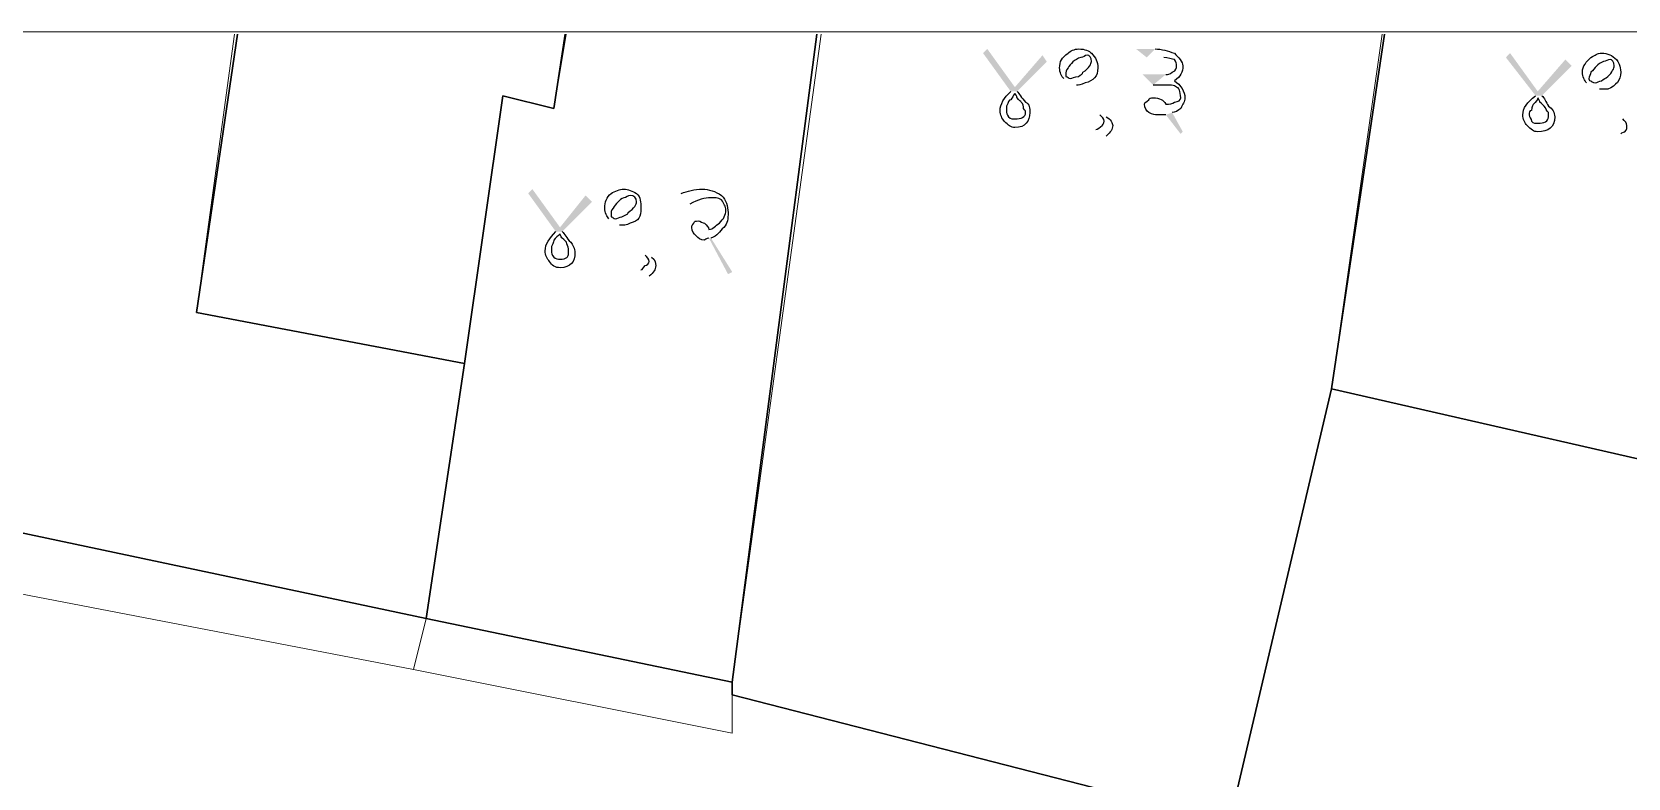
# Model space of a CAD drawing. Header units: inches. Extents: x 5 to 133, y 5 to 145.
# Drawn here: x 37.6 to 53.5, y 117.96 to 125.39 of the extents above; entities that cross this region are included whole.
import ezdxf

# ---------------------------------------------------------------- set-up
doc = ezdxf.new("R2010")
doc.units = ezdxf.units.IN
doc.header["$MEASUREMENT"] = 0
doc.layers.add('PDF_Geometry', color=7, linetype='Continuous')
doc.layers.add('PDF_Solid Fills', color=7, linetype='Continuous')

msp = doc.modelspace()

# ---------------------------------------------------------------- hatches: boundary and pattern name
at = {"layer": 'PDF_Solid Fills', "transparency": 33554559}
h = msp.add_hatch(color=256, dxfattribs=at)
h.paths.add_polyline_path([(47.35, 124.799), (47.075, 125.18), (47.117, 125.222), (47.392, 124.841), (47.667, 125.159), (47.71, 125.095), (47.413, 124.799)], flags=0)
h.paths.add_polyline_path([(48.006, 124.862), (48.302, 124.545)], flags=0)
h.paths.add_polyline_path([(48.302, 124.354), (48.197, 124.418)], flags=0)
h.paths.add_polyline_path([(48.239, 124.566), (47.879, 124.926)], flags=0)
h.paths.add_polyline_path([(48.705, 125.137), (48.599, 125.222), (48.789, 125.222)], flags=0)
h.paths.add_polyline_path([(48.959, 124.587), (49.064, 124.397), (49.043, 124.375), (48.895, 124.566)], flags=0)
h.paths.add_polyline_path([(48.768, 124.862), (48.662, 124.968), (48.895, 124.968)], flags=0)
h = msp.add_hatch(color=256, dxfattribs=at)
h.paths.add_polyline_path([(52.578, 124.756), (52.282, 125.137), (52.324, 125.18), (52.599, 124.799), (52.874, 125.116), (52.938, 125.053), (52.641, 124.756)], flags=0)
h.paths.add_polyline_path([(53.213, 124.82), (53.53, 124.502)], flags=0)
h.paths.add_polyline_path([(53.509, 124.312), (53.425, 124.375)], flags=0)
h.paths.add_polyline_path([(53.446, 124.524), (53.086, 124.883)], flags=0)
h.paths.add_polyline_path([(54.081, 124.756), (53.806, 125.137), (53.848, 125.18), (54.123, 124.799), (54.398, 125.116), (54.441, 125.053), (54.144, 124.756)], flags=0)
h = msp.add_hatch(color=256, dxfattribs=at)
h.paths.add_polyline_path([(42.82, 123.402), (42.545, 123.783), (42.587, 123.825), (42.862, 123.444), (43.116, 123.762), (43.18, 123.698), (42.884, 123.402)], flags=0)
h.paths.add_polyline_path([(43.455, 123.465), (43.773, 123.148)], flags=0)
h.paths.add_polyline_path([(43.751, 122.957), (43.667, 123.021)], flags=0)
h.paths.add_polyline_path([(43.709, 123.169), (43.349, 123.529)], flags=0)
h.paths.add_polyline_path([(44.154, 123.677), (44.069, 123.783)], flags=0)
h.paths.add_polyline_path([(44.365, 123.338), (44.577, 123), (44.535, 122.978), (44.344, 123.338)], flags=0)

# ---------------------------------------------------------------- linework, layer by layer
at = {"layer": 'PDF_Geometry', "lineweight": 13}
msp.add_lwpolyline([(5.059, 125.391), (99.991, 125.391), (99.991, 32.131), (5.059, 32.131)], close=True, dxfattribs=at)
at = {"layer": 'PDF_Geometry', "lineweight": 9}
for points in [[(34.798, 120.311), (41.402, 119.041), (41.529, 119.549), (41.91, 122.089), (39.243, 122.597), (39.621, 125.37), (39.243, 122.597), (41.91, 122.089), (42.291, 124.756), (42.799, 124.629), (42.922, 125.37), (42.799, 124.629), (42.291, 124.756), (41.91, 122.089), (41.529, 119.549), (41.402, 119.041), (44.577, 118.406), (44.577, 118.914), (44.577, 118.406), (41.402, 119.041), (34.798, 120.311)], [(26.416, 121.962), (29.591, 121.454), (31.877, 120.946), (34.798, 120.311), (41.402, 119.041), (44.577, 118.406), (44.577, 118.787), (49.53, 117.517), (53.848, 116.374)], [(26.416, 121.962), (29.591, 121.454), (31.877, 120.946), (34.798, 120.311), (41.402, 119.041), (44.577, 118.406), (44.577, 118.787), (49.53, 117.517), (53.848, 116.374)]]:
    msp.add_lwpolyline(points, dxfattribs=at)
at = {"layer": 'PDF_Geometry', "color": 21, "lineweight": 25, "true_color": 0xffafaf}
for points in [[(34.925, 120.946), (41.529, 119.549), (41.91, 122.089), (39.243, 122.597), (39.651, 125.37), (39.243, 122.597), (41.91, 122.089), (42.291, 124.756), (42.799, 124.629), (42.913, 125.37), (42.799, 124.629), (42.291, 124.756), (41.91, 122.089), (39.243, 122.597), (39.651, 125.37), (39.243, 122.597), (41.91, 122.089), (42.291, 124.756), (42.799, 124.629), (42.913, 125.37), (42.799, 124.629), (42.291, 124.756), (41.91, 122.089), (41.529, 119.549), (44.577, 118.914), (41.529, 119.549), (41.91, 122.089), (41.529, 119.549), (34.925, 120.946)], [(54.991, 120.819), (50.546, 121.835), (51.074, 125.37), (50.546, 121.835), (54.991, 120.819)]]:
    msp.add_lwpolyline(points, dxfattribs=at)
at = {"layer": 'PDF_Geometry', "color": 21, "lineweight": 13, "true_color": 0xffafaf}
for points in [[(34.925, 120.946), (41.529, 119.549), (44.577, 118.914), (45.419, 125.37), (44.577, 118.914), (44.577, 118.787), (49.53, 117.517), (50.546, 121.835), (51.074, 125.37), (50.546, 121.835), (54.991, 120.819), (50.546, 121.835), (51.074, 125.37), (50.546, 121.835), (49.53, 117.517), (44.577, 118.787), (44.577, 118.914), (45.419, 125.37), (44.577, 118.914), (44.577, 118.787), (49.53, 117.517), (50.546, 121.835), (49.53, 117.517), (44.577, 118.787), (44.577, 118.914), (41.529, 119.549), (41.91, 122.089), (42.291, 124.756), (42.799, 124.629), (42.913, 125.37), (42.799, 124.629), (42.291, 124.756), (41.91, 122.089), (39.243, 122.597), (39.651, 125.37), (39.243, 122.597), (41.91, 122.089), (39.243, 122.597), (39.651, 125.37), (39.243, 122.597), (39.651, 125.37), (39.243, 122.597), (41.91, 122.089), (39.243, 122.597), (41.91, 122.089), (41.529, 119.549), (34.925, 120.946)], [(39.243, 122.597), (39.651, 125.37)], [(39.651, 125.37), (39.243, 122.597)], [(42.799, 124.629), (42.913, 125.37)], [(42.913, 125.37), (42.799, 124.629)], [(42.799, 124.629), (42.913, 125.37)], [(42.913, 125.37), (42.799, 124.629)], [(45.419, 125.37), (44.577, 118.914)], [(44.577, 118.914), (45.419, 125.37)], [(50.546, 121.835), (51.074, 125.37)], [(51.074, 125.37), (50.546, 121.835)], [(50.546, 121.835), (51.074, 125.37)], [(51.074, 125.37), (50.546, 121.835)], [(41.91, 122.089), (42.291, 124.756)], [(42.291, 124.756), (41.91, 122.089)], [(41.91, 122.089), (42.291, 124.756)], [(42.291, 124.756), (41.91, 122.089)], [(42.291, 124.756), (42.799, 124.629)], [(42.799, 124.629), (42.291, 124.756)], [(42.291, 124.756), (42.799, 124.629)], [(42.799, 124.629), (42.291, 124.756)], [(39.243, 122.597), (41.91, 122.089)], [(41.91, 122.089), (39.243, 122.597)], [(41.91, 122.089), (41.529, 119.549)], [(41.529, 119.549), (41.91, 122.089)], [(41.91, 122.089), (41.529, 119.549)], [(41.529, 119.549), (41.91, 122.089)], [(54.991, 120.819), (50.546, 121.835)], [(54.991, 120.819), (50.546, 121.835)], [(34.925, 120.946), (41.529, 119.549), (34.925, 120.946)], [(44.577, 118.914), (41.529, 119.549)], [(44.577, 118.914), (41.529, 119.549)]]:
    msp.add_lwpolyline(points, dxfattribs=at)
at = {"layer": 'PDF_Geometry', "lineweight": 9}
for points in [[(41.529, 119.549), (41.402, 119.041), (41.529, 119.549), (41.91, 122.089), (42.291, 124.756), (42.799, 124.629), (42.922, 125.37), (42.799, 124.629), (42.291, 124.756), (41.91, 122.089), (39.243, 122.597), (39.621, 125.37), (39.243, 122.597), (41.91, 122.089)], [(45.463, 125.37), (44.577, 118.914), (45.463, 125.37), (44.577, 118.914), (44.577, 118.787), (44.577, 118.914)], [(44.577, 118.787), (49.53, 117.517), (50.546, 121.835), (51.051, 125.37), (50.546, 121.835), (49.53, 117.517)], [(50.546, 121.835), (49.53, 117.517), (53.848, 116.374), (54.991, 120.819), (56.002, 125.37), (54.991, 120.819), (53.848, 116.374), (49.53, 117.517), (50.546, 121.835), (51.051, 125.37)]]:
    msp.add_lwpolyline(points, close=True, dxfattribs=at)
at = {"layer": 'PDF_Geometry', "color": 21, "lineweight": 13, "true_color": 0xffafaf}
for points in [[(41.529, 119.549), (41.91, 122.089), (42.291, 124.756), (42.799, 124.629), (42.913, 125.37), (42.799, 124.629), (42.291, 124.756), (41.91, 122.089)], [(45.419, 125.37), (44.577, 118.914)]]:
    msp.add_lwpolyline(points, close=True, dxfattribs=at)
at = {"layer": 'PDF_Geometry', "color": 21, "lineweight": 25, "true_color": 0xffafaf}
for points in [[(45.419, 125.37), (44.577, 118.914)], [(44.577, 118.914), (44.577, 118.787), (49.53, 117.517), (50.546, 121.835), (51.074, 125.37), (50.546, 121.835), (49.53, 117.517), (44.577, 118.787), (44.577, 118.914), (45.419, 125.37)]]:
    msp.add_lwpolyline(points, close=True, dxfattribs=at)
at = {"layer": 'PDF_Geometry', "lineweight": 25}
for points in [[(47.837, 125.032), (47.837, 125.095), (47.858, 125.137), (47.921, 125.18)], [(47.921, 125.18), (47.943, 125.201), (47.985, 125.222), (48.027, 125.222)], [(48.048, 125.137), (47.985, 125.116), (47.943, 125.074), (47.921, 125.032)], [(48.027, 125.222), (48.091, 125.222), (48.133, 125.201), (48.154, 125.18)], [(48.112, 125.159), (48.091, 125.159), (48.07, 125.137), (48.048, 125.137)], [(48.154, 125.095), (48.154, 125.137), (48.133, 125.159), (48.112, 125.159)], [(48.154, 125.18), (48.197, 125.137), (48.218, 125.095), (48.218, 125.032)], [(48.789, 125.222), (48.853, 125.222), (48.916, 125.201), (48.98, 125.18)], [(48.98, 125.116), (48.959, 125.116), (48.916, 125.137), (48.874, 125.137)], [(48.98, 125.18), (49.022, 125.137), (49.064, 125.095), (49.064, 125.053)], [(49.001, 125.053), (49.001, 125.074), (49.001, 125.095), (48.98, 125.116)], [(53.044, 124.989), (53.044, 125.053), (53.086, 125.095), (53.128, 125.137)], [(53.128, 125.137), (53.171, 125.159), (53.192, 125.18), (53.234, 125.18)], [(53.234, 125.18), (53.298, 125.18), (53.34, 125.159), (53.382, 125.116)], [(53.319, 125.116), (53.298, 125.116), (53.276, 125.095), (53.255, 125.095)], [(53.361, 125.053), (53.361, 125.095), (53.34, 125.116), (53.319, 125.116)], [(53.382, 125.116), (53.403, 125.095), (53.425, 125.053), (53.425, 124.989)], [(47.879, 124.926), (47.858, 124.947), (47.837, 124.989), (47.837, 125.032)], [(47.921, 125.032), (47.9, 125.01), (47.9, 124.989), (47.9, 124.968)], [(47.9, 124.968), (47.9, 124.968), (47.9, 124.947), (47.9, 124.947)], [(47.9, 124.947), (47.921, 124.947), (47.921, 124.926), (47.943, 124.926)], [(47.943, 124.926), (47.964, 124.926), (47.985, 124.947), (48.027, 124.947)], [(48.027, 124.947), (48.048, 124.968), (48.07, 124.968), (48.07, 124.989)], [(48.07, 124.989), (48.133, 125.032), (48.154, 125.074), (48.154, 125.095)], [(48.218, 125.032), (48.218, 124.947), (48.175, 124.905), (48.091, 124.883)], [(48.895, 124.968), (48.916, 124.968), (48.937, 124.968), (48.959, 124.989)], [(48.959, 124.989), (49.001, 125.01), (49.001, 125.032), (49.001, 125.053)], [(49.064, 125.053), (49.064, 124.989), (49.043, 124.947), (48.98, 124.905)], [(53.086, 124.883), (53.065, 124.905), (53.044, 124.947), (53.044, 124.989)], [(53.128, 124.989), (53.128, 124.968), (53.107, 124.947), (53.107, 124.926)], [(53.255, 125.095), (53.192, 125.074), (53.171, 125.032), (53.128, 124.989)], [(53.234, 124.905), (53.255, 124.926), (53.276, 124.926), (53.298, 124.947)], [(53.298, 124.947), (53.34, 124.989), (53.361, 125.032), (53.361, 125.053)], [(53.425, 124.989), (53.425, 124.905), (53.382, 124.862), (53.298, 124.82)], [(47.244, 124.608), (47.244, 124.672), (47.286, 124.735), (47.35, 124.799)], [(47.413, 124.799), (47.435, 124.778), (47.456, 124.735), (47.498, 124.693)], [(48.091, 124.883), (48.048, 124.862), (48.027, 124.862), (48.006, 124.862)], [(48.832, 124.862), (48.81, 124.862), (48.789, 124.862), (48.768, 124.862)], [(48.874, 124.862), (48.853, 124.862), (48.853, 124.862), (48.832, 124.862)], [(49.001, 124.841), (48.98, 124.862), (48.937, 124.862), (48.874, 124.862)], [(48.98, 124.905), (49.043, 124.862), (49.086, 124.799), (49.086, 124.735)], [(49.043, 124.735), (49.043, 124.799), (49.022, 124.841), (49.001, 124.841)], [(53.107, 124.926), (53.107, 124.926), (53.107, 124.905), (53.128, 124.905)], [(53.128, 124.905), (53.128, 124.905), (53.149, 124.883), (53.171, 124.883)], [(53.171, 124.883), (53.192, 124.883), (53.213, 124.905), (53.234, 124.905)], [(53.298, 124.82), (53.276, 124.82), (53.234, 124.82), (53.213, 124.82)], [(47.35, 124.714), (47.329, 124.714), (47.329, 124.693), (47.308, 124.651)], [(47.308, 124.651), (47.308, 124.651), (47.308, 124.629), (47.308, 124.608)], [(47.392, 124.778), (47.371, 124.756), (47.371, 124.735), (47.35, 124.714)], [(47.413, 124.735), (47.413, 124.735), (47.413, 124.756), (47.392, 124.778)], [(47.456, 124.693), (47.456, 124.693), (47.435, 124.714), (47.413, 124.735)], [(47.477, 124.629), (47.477, 124.651), (47.477, 124.672), (47.456, 124.693)], [(47.498, 124.587), (47.498, 124.608), (47.498, 124.608), (47.477, 124.629)], [(47.498, 124.693), (47.54, 124.672), (47.54, 124.629), (47.54, 124.587)], [(48.683, 124.672), (48.683, 124.693), (48.705, 124.693), (48.726, 124.714)], [(48.726, 124.587), (48.705, 124.608), (48.683, 124.629), (48.683, 124.672)], [(48.726, 124.714), (48.726, 124.735), (48.747, 124.735), (48.768, 124.735)], [(48.768, 124.735), (48.832, 124.735), (48.874, 124.714), (48.895, 124.672)], [(48.895, 124.672), (48.937, 124.672), (48.959, 124.672), (48.98, 124.693)], [(49.043, 124.629), (49.022, 124.608), (48.98, 124.587), (48.959, 124.587)], [(48.98, 124.693), (49.022, 124.693), (49.043, 124.714), (49.043, 124.735)], [(49.086, 124.735), (49.086, 124.693), (49.064, 124.672), (49.043, 124.629)], [(52.451, 124.566), (52.451, 124.629), (52.493, 124.693), (52.578, 124.756)], [(52.557, 124.672), (52.557, 124.672), (52.536, 124.651), (52.536, 124.608)], [(52.599, 124.735), (52.599, 124.714), (52.578, 124.693), (52.557, 124.672)], [(52.62, 124.693), (52.62, 124.693), (52.62, 124.714), (52.599, 124.735)], [(52.663, 124.651), (52.663, 124.651), (52.641, 124.672), (52.62, 124.693)], [(52.641, 124.756), (52.663, 124.735), (52.684, 124.693), (52.705, 124.651)], [(52.705, 124.587), (52.684, 124.608), (52.684, 124.629), (52.663, 124.651)], [(52.705, 124.651), (52.747, 124.629), (52.768, 124.587), (52.768, 124.545)], [(47.286, 124.502), (47.265, 124.524), (47.244, 124.566), (47.244, 124.608)], [(47.392, 124.439), (47.35, 124.439), (47.329, 124.46), (47.286, 124.502)], [(47.308, 124.608), (47.308, 124.587), (47.308, 124.566), (47.329, 124.545)], [(47.329, 124.545), (47.35, 124.524), (47.371, 124.524), (47.392, 124.524)], [(47.392, 124.524), (47.456, 124.524), (47.498, 124.545), (47.498, 124.587)], [(47.54, 124.587), (47.54, 124.502), (47.498, 124.439), (47.392, 124.439)], [(48.281, 124.502), (48.281, 124.524), (48.26, 124.545), (48.239, 124.566)], [(48.26, 124.46), (48.26, 124.46), (48.281, 124.481), (48.281, 124.502)], [(48.302, 124.545), (48.345, 124.524), (48.366, 124.481), (48.366, 124.46)], [(48.81, 124.566), (48.789, 124.566), (48.768, 124.566), (48.726, 124.587)], [(48.895, 124.566), (48.874, 124.566), (48.853, 124.566), (48.81, 124.566)], [(52.493, 124.46), (52.472, 124.481), (52.451, 124.524), (52.451, 124.566)], [(52.536, 124.608), (52.514, 124.608), (52.514, 124.587), (52.514, 124.566)], [(52.514, 124.566), (52.514, 124.545), (52.536, 124.524), (52.536, 124.502)], [(52.536, 124.502), (52.557, 124.481), (52.578, 124.481), (52.599, 124.481)], [(52.599, 124.481), (52.663, 124.481), (52.705, 124.502), (52.705, 124.545)], [(52.768, 124.545), (52.768, 124.439), (52.705, 124.397), (52.599, 124.397)], [(52.705, 124.545), (52.705, 124.566), (52.705, 124.566), (52.705, 124.587)], [(53.488, 124.46), (53.488, 124.481), (53.467, 124.502), (53.446, 124.524)], [(48.197, 124.418), (48.218, 124.418), (48.239, 124.439), (48.26, 124.46)], [(48.366, 124.46), (48.366, 124.418), (48.345, 124.397), (48.302, 124.354)], [(52.599, 124.397), (52.557, 124.397), (52.536, 124.418), (52.493, 124.46)], [(53.425, 124.375), (53.425, 124.375), (53.446, 124.397), (53.467, 124.397)], [(53.467, 124.397), (53.488, 124.418), (53.488, 124.439), (53.488, 124.46)], [(43.307, 123.635), (43.307, 123.698), (43.328, 123.74), (43.37, 123.783)], [(43.37, 123.783), (43.413, 123.804), (43.455, 123.825), (43.497, 123.825)], [(43.497, 123.74), (43.455, 123.719), (43.413, 123.677), (43.392, 123.635)], [(43.497, 123.825), (43.54, 123.825), (43.582, 123.804), (43.624, 123.783)], [(43.561, 123.762), (43.54, 123.762), (43.519, 123.74), (43.497, 123.74)], [(43.54, 123.592), (43.603, 123.635), (43.624, 123.677), (43.624, 123.698)], [(43.624, 123.698), (43.624, 123.74), (43.603, 123.762), (43.561, 123.762)], [(43.624, 123.783), (43.667, 123.74), (43.667, 123.698), (43.667, 123.635)], [(44.069, 123.783), (44.132, 123.804), (44.196, 123.825), (44.281, 123.825)], [(44.365, 123.74), (44.302, 123.74), (44.238, 123.719), (44.154, 123.677)], [(44.281, 123.825), (44.344, 123.825), (44.408, 123.804), (44.471, 123.762)], [(44.471, 123.719), (44.429, 123.74), (44.408, 123.74), (44.365, 123.74)], [(44.471, 123.762), (44.513, 123.719), (44.535, 123.656), (44.535, 123.592)], [(44.513, 123.613), (44.513, 123.656), (44.492, 123.677), (44.471, 123.719)], [(43.349, 123.529), (43.328, 123.55), (43.307, 123.592), (43.307, 123.635)], [(43.392, 123.635), (43.37, 123.613), (43.37, 123.592), (43.37, 123.571)], [(43.37, 123.571), (43.37, 123.571), (43.37, 123.55), (43.37, 123.55)], [(43.37, 123.55), (43.392, 123.55), (43.392, 123.529), (43.413, 123.529)], [(43.413, 123.529), (43.434, 123.529), (43.455, 123.55), (43.476, 123.55)], [(43.476, 123.55), (43.519, 123.571), (43.54, 123.571), (43.54, 123.592)], [(43.667, 123.635), (43.667, 123.55), (43.646, 123.508), (43.561, 123.486)], [(44.45, 123.486), (44.492, 123.529), (44.513, 123.571), (44.513, 123.613)], [(44.535, 123.592), (44.535, 123.529), (44.535, 123.486), (44.492, 123.444)], [(42.714, 123.211), (42.714, 123.275), (42.757, 123.338), (42.82, 123.402)], [(42.862, 123.381), (42.841, 123.359), (42.82, 123.338), (42.799, 123.317)], [(42.884, 123.338), (42.884, 123.338), (42.862, 123.359), (42.862, 123.381)], [(42.884, 123.402), (42.905, 123.381), (42.926, 123.338), (42.968, 123.296)], [(43.561, 123.486), (43.519, 123.465), (43.497, 123.465), (43.455, 123.465)], [(44.175, 123.444), (44.175, 123.465), (44.175, 123.465), (44.196, 123.486)], [(44.217, 123.359), (44.196, 123.381), (44.175, 123.402), (44.175, 123.444)], [(44.196, 123.486), (44.196, 123.508), (44.217, 123.508), (44.238, 123.508)], [(44.302, 123.317), (44.259, 123.317), (44.238, 123.338), (44.217, 123.359)], [(44.238, 123.508), (44.259, 123.508), (44.281, 123.486), (44.302, 123.486)], [(44.302, 123.486), (44.323, 123.465), (44.344, 123.444), (44.344, 123.423)], [(44.344, 123.423), (44.386, 123.423), (44.408, 123.465), (44.45, 123.486)], [(44.492, 123.444), (44.45, 123.402), (44.429, 123.359), (44.365, 123.338)], [(42.757, 123.105), (42.735, 123.127), (42.714, 123.169), (42.714, 123.211)], [(42.799, 123.317), (42.799, 123.317), (42.799, 123.296), (42.778, 123.254)], [(42.778, 123.254), (42.778, 123.254), (42.778, 123.232), (42.778, 123.211)], [(42.778, 123.211), (42.778, 123.19), (42.778, 123.169), (42.799, 123.148)], [(42.926, 123.296), (42.926, 123.296), (42.905, 123.317), (42.884, 123.338)], [(42.947, 123.232), (42.947, 123.254), (42.926, 123.275), (42.926, 123.296)], [(42.947, 123.19), (42.947, 123.211), (42.947, 123.211), (42.947, 123.232)], [(42.968, 123.296), (42.989, 123.275), (43.011, 123.232), (43.011, 123.19)], [(44.344, 123.338), (44.323, 123.338), (44.302, 123.317), (44.302, 123.317)], [(42.862, 123.042), (42.82, 123.042), (42.778, 123.063), (42.757, 123.105)], [(42.799, 123.148), (42.82, 123.127), (42.841, 123.127), (42.862, 123.127)], [(42.862, 123.127), (42.926, 123.127), (42.947, 123.148), (42.947, 123.19)], [(43.011, 123.19), (43.011, 123.105), (42.968, 123.042), (42.862, 123.042)], [(43.667, 123.021), (43.688, 123.021), (43.688, 123.042), (43.709, 123.063)], [(43.751, 123.105), (43.751, 123.127), (43.73, 123.148), (43.709, 123.169)], [(43.709, 123.063), (43.73, 123.063), (43.751, 123.084), (43.751, 123.105)], [(43.815, 123.063), (43.815, 123.021), (43.794, 123), (43.751, 122.957)], [(43.773, 123.148), (43.815, 123.127), (43.815, 123.084), (43.815, 123.063)]]:
    msp.add_open_spline(points, degree=3, dxfattribs=at)

doc.saveas('drawing.dxf')
